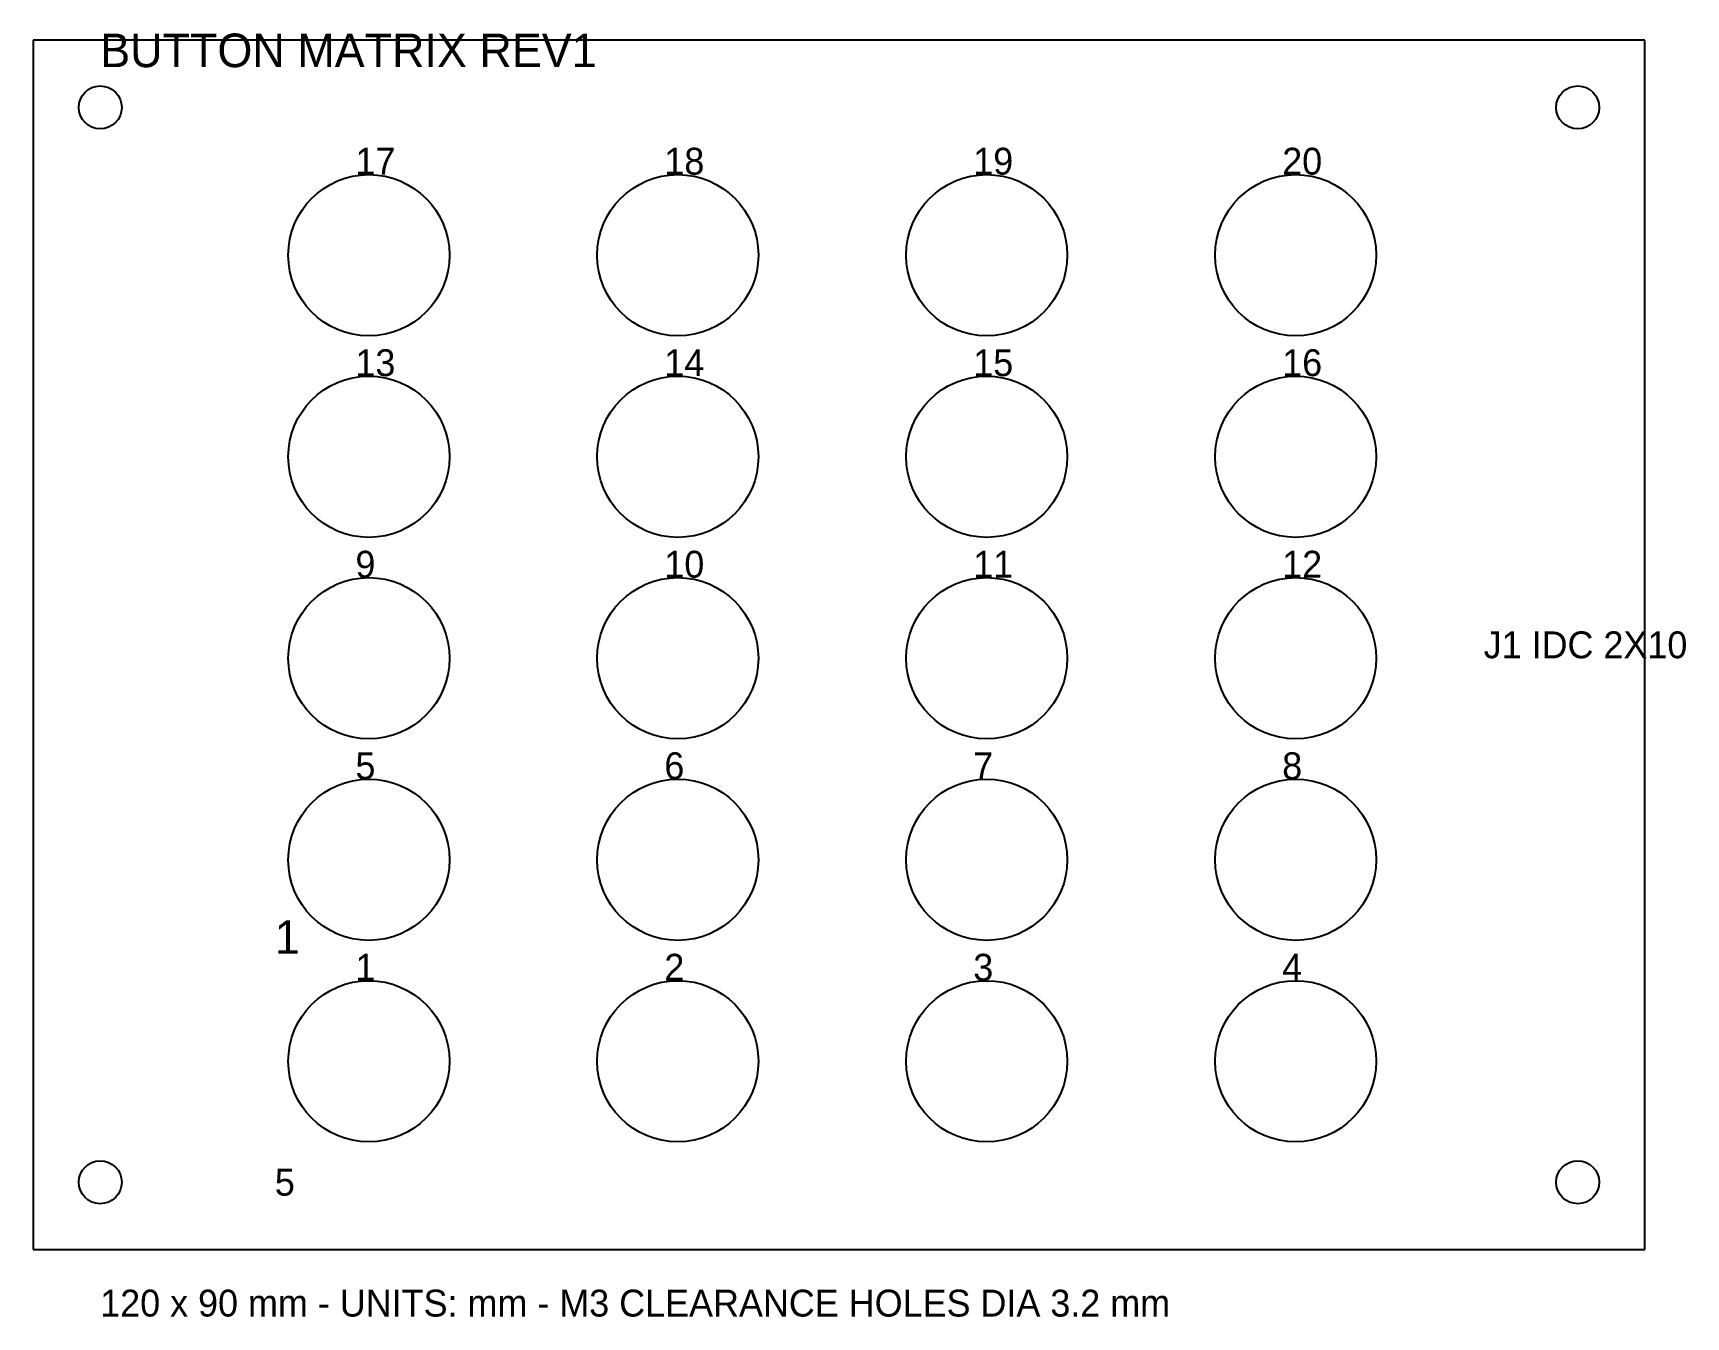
# Model space of a CAD drawing. Header units: millimetres. Extents: x 0 to 123, y -5 to 91.
import ezdxf

# ---------------------------------------------------------------- set-up
doc = ezdxf.new("R2010")
doc.units = ezdxf.units.MM

msp = doc.modelspace()

# ---------------------------------------------------------------- linework, layer by layer
at = {"layer": 'BOARD_OUTLINE'}
for p, q in [((120, 90), (0, 90)), ((0, 90), (0, 0)), ((120, 0), (120, 90)), ((0, 0), (120, 0))]:
    msp.add_line(p, q, dxfattribs=at)
at = {"layer": 'BUTTON_CENTERS'}
for centre in [(25, 74), (48, 74), (71, 74), (94, 74), (25, 59), (48, 59), (71, 59), (94, 59), (25, 44), (48, 44), (71, 44), (94, 44), (25, 29), (48, 29), (71, 29), (94, 29), (25, 14), (48, 14), (71, 14), (94, 14)]:
    msp.add_circle(centre, 6, dxfattribs=at)
at = {"layer": 'MOUNT_HOLES_M3'}
for centre in [(5, 85), (115, 85), (5, 5), (115, 5)]:
    msp.add_circle(centre, 1.6, dxfattribs=at)

# ---------------------------------------------------------------- texts
at = {"layer": 'ANNOTATION'}
for s, height, p in [('BUTTON MATRIX REV1', 2.5, (5, 88)), ('J1 IDC 2X10', 2, (108, 44)), ('1', 2.5, (18, 22)), ('5', 2, (18, 4)), ('120 x 90 mm - UNITS: mm - M3 CLEARANCE HOLES DIA 3.2 mm', 2, (5, -5))]:
    msp.add_text(s, height=height, dxfattribs=at).set_placement(p)
at = {"layer": 'BUTTON_NUMBERS'}
for s, p in [('17', (24, 80)), ('18', (47, 80)), ('19', (70, 80)), ('20', (93, 80)), ('13', (24, 65)), ('14', (47, 65)), ('15', (70, 65)), ('16', (93, 65)), ('9', (24, 50)), ('10', (47, 50)), ('11', (70, 50)), ('12', (93, 50)), ('5', (24, 35)), ('6', (47, 35)), ('7', (70, 35)), ('8', (93, 35)), ('1', (24, 20)), ('2', (47, 20)), ('3', (70, 20)), ('4', (93, 20))]:
    msp.add_text(s, height=2, dxfattribs=at).set_placement(p)

doc.saveas('drawing.dxf')
